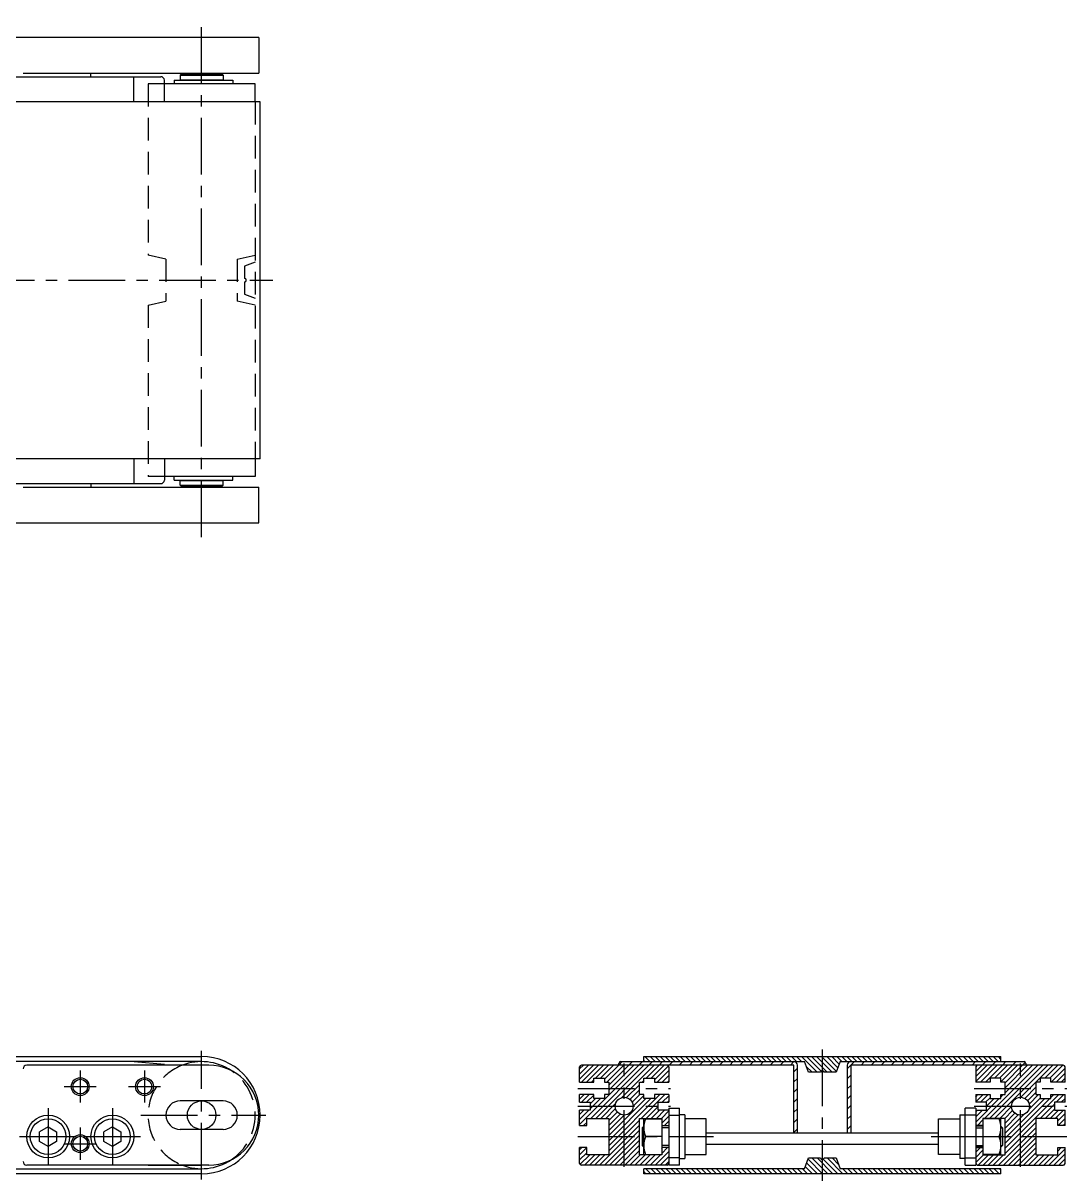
# Model space of a CAD drawing. Extents: x 0 to 1146, y -8 to 640.
# Drawn here: x 853.5 to 1145.9, y 264.6 to 588.9 of the extents above; entities that cross this region are included whole.
import ezdxf

# ---------------------------------------------------------------- set-up
doc = ezdxf.new("R2010")
doc.units = 0
doc.header["$LTSCALE"] = 0.5
doc.linetypes.add('CENTER', pattern=[50.8, 31.75, -6.35, 6.35, -6.35])
doc.linetypes.add('DASHED', pattern=[19.05, 12.7, -6.35])
for name, color, linetype in [('MSM_CENTER', 1, 'CENTER'), ('MSM_CONTINUOUS', 7, 'CONTINUOUS'), ('MSM_DASHED', 4, 'DASHED'), ('MSM_NARROW', 5, 'CONTINUOUS')]:
    doc.layers.add(name, color=color, linetype=linetype)

msp = doc.modelspace()

# ---------------------------------------------------------------- linework, layer by layer
at = {"layer": 'MSM_CENTER'}
for p, q in [((903.52, 444.9), (903.52, 588.9)), ((383.62, 516.9), (923.42, 516.9)), ((903.52, 265), (903.52, 301)), ((1077.39, 301.4), (1077.39, 264.6)), ((869.52, 295.5), (869.52, 286.5)), ((887.52, 295.5), (887.52, 286.5)), ((1021.89, 268.5), (1021.89, 297.5)), ((1132.89, 268.5), (1132.89, 297.5)), ((865.02, 291), (874.02, 291)), ((883.02, 291), (892.02, 291)), ((1008.89, 290.5), (1034.89, 290.5)), ((1119.89, 290.5), (1145.89, 290.5)), ((1008.89, 285.5), (1034.89, 285.5)), ((1119.89, 285.5), (1145.89, 285.5)), ((860.52, 285), (860.52, 269)), ((878.52, 285), (878.52, 269)), ((886.52, 283), (921.52, 283)), ((869.52, 279.5), (869.52, 270.5)), ((852.52, 277), (868.52, 277)), ((870.52, 277), (886.52, 277)), ((1008.89, 277), (1046.89, 277)), ((1107.89, 277), (1145.89, 277)), ((865.02, 275), (874.02, 275))]:
    msp.add_line(p, q, dxfattribs=at)
at = {"layer": 'MSM_CONTINUOUS'}
for p, q in [((919.52, 584.9), (385.52, 584.9)), ((919.52, 584.9), (919.52, 574.9)), ((853.52, 574.9), (919.52, 574.9)), ((872.52, 573.9), (872.52, 574.9)), ((897.72, 574.55), (897.52, 574.35)), ((897.52, 574.35), (909.52, 574.35)), ((897.52, 574.35), (897.52, 573.05)), ((897.72, 574.55), (909.32, 574.55)), ((899.52, 574.55), (899.52, 574.9)), ((907.52, 574.55), (907.52, 574.9)), ((909.32, 574.55), (909.52, 574.35)), ((909.32, 574.55), (909.52, 574.35)), ((909.52, 574.35), (909.52, 573.05)), ((414.97, 573.9), (892.08, 573.9)), ((884.57, 566.9), (884.57, 573.9)), ((893.08, 566.9), (893.08, 572.9)), ((918.52, 571.9), (893.08, 571.9)), ((895.87, 572.9), (912.27, 572.9)), ((895.87, 572.9), (895.87, 571.9)), ((897.52, 573.05), (909.52, 573.05)), ((897.77, 573.05), (897.77, 572.9)), ((909.27, 573.05), (909.27, 572.9)), ((912.27, 572.9), (912.27, 571.9)), ((918.52, 566.9), (918.52, 571.9)), ((919.92, 566.9), (387.12, 566.9)), ((919.92, 466.9), (919.92, 566.9)), ((919.92, 466.9), (387.12, 466.9)), ((884.57, 466.9), (884.57, 459.9)), ((893.08, 466.9), (893.08, 460.9)), ((918.52, 466.9), (918.52, 461.9)), ((918.52, 461.9), (893.08, 461.9)), ((895.87, 460.9), (895.87, 461.9)), ((895.87, 460.9), (912.27, 460.9)), ((897.52, 460.75), (909.52, 460.75)), ((897.52, 459.45), (897.52, 460.75)), ((897.77, 460.75), (897.77, 460.9)), ((909.27, 460.75), (909.27, 460.9)), ((909.52, 459.45), (909.52, 460.75)), ((912.27, 460.9), (912.27, 461.9)), ((414.97, 459.9), (892.08, 459.9)), ((853.52, 458.9), (919.52, 458.9)), ((872.52, 459.9), (872.52, 458.9)), ((897.52, 459.45), (909.52, 459.45)), ((897.72, 459.25), (897.52, 459.45)), ((897.72, 459.25), (909.32, 459.25)), ((899.52, 458.9), (899.52, 459.25)), ((907.52, 458.9), (907.52, 459.25)), ((909.32, 459.25), (909.52, 459.45)), ((919.52, 448.9), (919.52, 458.9)), ((389.52, 448.9), (919.52, 448.9)), ((403.52, 299.4), (903.52, 299.4)), ((1027.39, 299.4), (1127.39, 299.4)), ((1027.39, 298), (1027.39, 299.4)), ((1127.39, 298), (1127.39, 299.4)), ((903.52, 298), (403.52, 298)), ((905.52, 297), (854.52, 297)), ((884.63, 297.99), (893.08, 297.26)), ((893.06, 297), (893.08, 297.26)), ((1009.39, 292.25), (1009.39, 296.5)), ((1069.39, 297), (1009.89, 297)), ((1020.39, 297), (1020.39, 297.5)), ((1020.89, 298), (1072.39, 298)), ((1034.39, 296.5), (1034.39, 292.25)), ((1069.39, 278), (1069.39, 297)), ((1070.39, 278), (1070.39, 297)), ((1073.49, 295), (1072.39, 298)), ((1082.39, 298), (1081.29, 295)), ((1082.39, 298), (1133.89, 298)), ((1084.39, 297), (1084.39, 278)), ((1085.39, 297), (1085.39, 278)), ((1144.89, 297), (1085.39, 297)), ((1120.39, 296.5), (1120.39, 292.25)), ((1134.39, 297.5), (1134.39, 297)), ((1145.39, 292.25), (1145.39, 296.5)), ((1009.39, 292.25), (1013.39, 292.25)), ((1013.39, 292.25), (1013.39, 293.35)), ((1013.39, 293.35), (1016.39, 293.35)), ((1016.39, 293.35), (1016.39, 292.25)), ((1016.39, 292.25), (1017.59, 292.25)), ((1017.59, 292.25), (1017.59, 288.75)), ((1026.19, 288.75), (1026.19, 292.25)), ((1026.19, 292.25), (1027.39, 292.25)), ((1027.39, 292.25), (1027.39, 293.35)), ((1027.39, 293.35), (1030.39, 293.35)), ((1030.39, 293.35), (1030.39, 292.25)), ((1030.39, 292.25), (1034.39, 292.25)), ((1076.89, 295), (1073.49, 295)), ((1081.29, 295), (1077.89, 295)), ((1124.39, 292.25), (1120.39, 292.25)), ((1127.39, 293.35), (1124.39, 293.35)), ((1124.39, 293.35), (1124.39, 292.25)), ((1127.39, 292.25), (1127.39, 293.35)), ((1128.59, 292.25), (1127.39, 292.25)), ((1128.59, 288.75), (1128.59, 292.25)), ((1138.39, 292.25), (1137.19, 292.25)), ((1137.19, 292.25), (1137.19, 288.75)), ((1141.39, 293.35), (1138.39, 293.35)), ((1138.39, 293.35), (1138.39, 292.25)), ((1141.39, 292.25), (1141.39, 293.35)), ((1145.39, 292.25), (1141.39, 292.25)), ((1013.39, 288.75), (1009.39, 288.75)), ((1009.39, 286.6), (1009.39, 288.75)), ((1013.39, 287.65), (1013.39, 288.75)), ((1017.59, 288.75), (1016.39, 288.75)), ((1016.39, 288.75), (1016.39, 287.65)), ((1027.39, 288.75), (1026.19, 288.75)), ((1027.39, 287.65), (1027.39, 288.75)), ((1034.39, 288.75), (1030.39, 288.75)), ((1030.39, 288.75), (1030.39, 287.65)), ((1034.39, 288.75), (1034.39, 286.6)), ((1120.39, 288.75), (1120.39, 286.6)), ((1120.39, 288.75), (1124.39, 288.75)), ((1124.39, 288.75), (1124.39, 287.65)), ((1127.39, 287.65), (1127.39, 288.75)), ((1127.39, 288.75), (1128.59, 288.75)), ((1137.19, 288.75), (1138.39, 288.75)), ((1138.39, 288.75), (1138.39, 287.65)), ((1141.39, 287.65), (1141.39, 288.75)), ((1141.39, 288.75), (1145.39, 288.75)), ((1145.39, 286.6), (1145.39, 288.75)), ((909.52, 287), (897.52, 287)), ((1009.39, 286.6), (1012.39, 286.6)), ((1012.39, 286.6), (1012.39, 284.4)), ((1016.39, 287.65), (1013.39, 287.65)), ((1030.39, 287.65), (1027.39, 287.65)), ((1031.39, 284.4), (1031.39, 286.6)), ((1031.39, 286.6), (1034.39, 286.6)), ((1123.39, 286.6), (1120.39, 286.6)), ((1123.39, 284.4), (1123.39, 286.6)), ((1124.39, 287.65), (1127.39, 287.65)), ((1138.39, 287.65), (1141.39, 287.65)), ((1145.39, 286.6), (1142.39, 286.6)), ((1142.39, 286.6), (1142.39, 284.4)), ((1012.39, 284.4), (1009.39, 284.4)), ((1009.39, 280.1), (1009.39, 284.4)), ((1034.39, 284.4), (1031.39, 284.4)), ((1034.39, 285), (1034.39, 269)), ((1034.39, 285), (1037.39, 285)), ((1034.39, 283), (1037.39, 283)), ((1037.39, 269), (1037.39, 285)), ((1038.89, 283.1), (1037.39, 283.1)), ((1038.89, 283.1), (1038.89, 270.9)), ((1115.89, 283.1), (1117.39, 283.1)), ((1115.89, 283.1), (1115.89, 270.9)), ((1120.39, 285), (1117.39, 285)), ((1117.39, 269), (1117.39, 285)), ((1120.39, 283), (1117.39, 283)), ((1120.39, 285), (1120.39, 269)), ((1120.39, 284.4), (1123.39, 284.4)), ((1142.39, 284.4), (1145.39, 284.4)), ((1145.39, 280.1), (1145.39, 284.4)), ((860.52, 279.75), (858.14, 278.37)), ((860.52, 279.75), (862.9, 278.37)), ((878.52, 279.75), (876.14, 278.37)), ((878.52, 279.75), (880.9, 278.37)), ((909.52, 279), (897.52, 279)), ((1009.39, 280.1), (1011.39, 280.1)), ((1011.39, 280.1), (1011.39, 282.1)), ((1011.39, 282.1), (1017.59, 282.1)), ((1017.59, 282.1), (1017.59, 271.9)), ((1026.19, 271.9), (1026.19, 282.1)), ((1026.19, 282.1), (1032.39, 282.1)), ((1026.89, 279.46), (1027.39, 279.96)), ((1026.89, 279.46), (1026.89, 274.54)), ((1027.39, 272), (1027.39, 282)), ((1027.39, 282), (1032.39, 282)), ((1032.39, 282.1), (1032.39, 271.9)), ((1032.39, 280.1), (1034.39, 280.1)), ((1034.39, 280), (1032.39, 280)), ((1044.89, 282), (1038.89, 282)), ((1044.89, 272), (1044.89, 282)), ((1109.89, 282), (1115.89, 282)), ((1109.89, 272), (1109.89, 282)), ((1122.39, 280.1), (1120.39, 280.1)), ((1120.39, 280), (1122.39, 280)), ((1128.59, 282.1), (1122.39, 282.1)), ((1122.39, 282.1), (1122.39, 271.9)), ((1127.39, 282), (1122.39, 282)), ((1127.39, 272), (1127.39, 282)), ((1127.89, 279.46), (1127.39, 279.96)), ((1127.89, 279.46), (1127.89, 274.54)), ((1128.59, 271.9), (1128.59, 282.1)), ((1143.39, 282.1), (1137.19, 282.1)), ((1137.19, 282.1), (1137.19, 271.9)), ((1143.39, 280.1), (1143.39, 282.1)), ((1145.39, 280.1), (1143.39, 280.1)), ((858.14, 275.63), (858.14, 278.37)), ((862.9, 278.37), (862.9, 275.63)), ((876.14, 275.63), (876.14, 278.37)), ((880.9, 278.37), (880.9, 275.63)), ((1032.39, 277), (1027.83, 277)), ((1109.89, 278), (1044.89, 278)), ((1122.39, 277), (1126.94, 277)), ((860.52, 274.25), (858.14, 275.63)), ((862.9, 275.63), (860.52, 274.25)), ((878.52, 274.25), (876.14, 275.63)), ((880.9, 275.63), (878.52, 274.25)), ((1011.39, 273.9), (1009.39, 273.9)), ((1009.39, 269.5), (1009.39, 273.9)), ((1011.39, 271.9), (1011.39, 273.9)), ((1026.89, 274.54), (1027.39, 274.04)), ((1032.39, 274), (1034.39, 274)), ((1034.39, 273.9), (1032.39, 273.9)), ((1109.89, 274.8), (1044.89, 274.8)), ((1122.39, 274), (1120.39, 274)), ((1120.39, 273.9), (1122.39, 273.9)), ((1127.89, 274.54), (1127.39, 274.04)), ((1143.39, 271.9), (1143.39, 273.9)), ((1143.39, 273.9), (1145.39, 273.9)), ((1145.39, 269.5), (1145.39, 273.9)), ((1017.59, 271.9), (1011.39, 271.9)), ((1032.39, 271.9), (1026.19, 271.9)), ((1027.39, 272), (1032.39, 272)), ((1037.39, 271), (1034.39, 271)), ((1037.39, 270.9), (1038.89, 270.9)), ((1038.89, 272), (1044.89, 272)), ((1072.39, 268), (1073.49, 271)), ((1073.49, 271), (1076.89, 271)), ((1077.89, 271), (1081.29, 271)), ((1081.29, 271), (1082.39, 268)), ((1115.89, 272), (1109.89, 272)), ((1117.39, 270.9), (1115.89, 270.9)), ((1117.39, 271), (1120.39, 271)), ((1127.39, 272), (1122.39, 272)), ((1122.39, 271.9), (1128.59, 271.9)), ((1137.19, 271.9), (1143.39, 271.9)), ((403.52, 268), (903.52, 268)), ((903.52, 266.6), (403.52, 266.6)), ((905.52, 269), (854.52, 269)), ((888.52, 269), (903.52, 269)), ((1033.89, 269), (1009.89, 269)), ((1072.39, 268), (1027.39, 268)), ((1027.39, 266.6), (1027.39, 268)), ((1127.39, 266.6), (1027.39, 266.6)), ((1037.39, 269), (1034.39, 269)), ((1127.39, 268), (1082.39, 268)), ((1117.39, 269), (1120.39, 269)), ((1120.89, 269), (1144.89, 269)), ((1127.39, 266.6), (1127.39, 268))]:
    msp.add_line(p, q, dxfattribs=at)
for centre, radius in [((869.52, 291), 2.07), ((887.52, 291), 2.07), ((903.52, 283), 4), ((1021.89, 285.5), 2.5), ((1132.89, 285.5), 2.5), ((860.52, 277), 6), ((878.52, 277), 6), ((860.52, 277), 5), ((878.52, 277), 5), ((869.52, 275), 2.07)]:
    msp.add_circle(centre, radius, dxfattribs=at)
for centre, radius, start, end in [((892.08, 572.9), 1, 0, 90), ((892.08, 460.9), 1, 270, 0), ((903.52, 283), 16.4, 270, 90), ((854.52, 296), 1, 90, 180), ((884.59, 297.5), 0.5, 85, 90), ((903.52, 283), 15, 56.633, 111.0395), ((905.52, 283), 14, 270, 90), ((1009.89, 296.5), 0.5, 90, 180), ((1020.89, 297.5), 0.5, 90, 180), ((1033.89, 296.5), 0.5, 0, 90), ((1069.39, 297), 1, 0, 90), ((1077.39, 295), 0.5, 0, 180), ((1085.39, 297), 1, 90, 180), ((1120.89, 296.5), 0.5, 90, 180), ((1133.89, 297.5), 0.5, 0, 90), ((1144.89, 296.5), 0.5, 0, 90), ((897.52, 283), 4, 90, 270), ((909.52, 283), 4, 270, 90), ((1034.61, 279.5), 7.22, 159.7438, 200.2562), ((1120.16, 279.5), 7.22, 339.7438, 20.2562), ((1034.61, 274.5), 7.22, 159.7438, 200.2562), ((1120.16, 274.5), 7.22, 339.7438, 20.2562), ((854.52, 270), 1, 180, 270), ((903.52, 283), 15, 248.9605, 303.367), ((1009.89, 269.5), 0.5, 180, 270), ((1033.89, 269.5), 0.5, 270, 0), ((1077.39, 271), 0.5, 180, 0), ((1120.89, 269.5), 0.5, 180, 270), ((1144.89, 269.5), 0.5, 270, 0)]:
    msp.add_arc(centre, radius, start, end, dxfattribs=at)
at = {"layer": 'MSM_DASHED'}
for p, q in [((893.08, 571.9), (888.52, 571.9)), ((888.52, 571.9), (888.52, 523.9)), ((918.52, 566.9), (918.52, 466.9)), ((893.52, 522.8), (888.52, 523.9)), ((893.52, 522.8), (893.52, 511)), ((913.52, 522.8), (918.52, 523.9)), ((913.52, 522.8), (913.52, 511)), ((918.52, 521.9), (915.52, 520.8)), ((915.52, 520.8), (915.52, 517.4)), ((915.52, 516.4), (915.52, 513)), ((915.52, 513), (918.52, 511.9)), ((888.52, 509.9), (893.52, 511)), ((888.52, 509.9), (888.52, 461.9)), ((918.52, 509.9), (913.52, 511)), ((893.08, 461.9), (888.52, 461.9))]:
    msp.add_line(p, q, dxfattribs=at)
for centre, radius, start, end in [((915.52, 516.9), 0.5, 270, 90), ((903.52, 283), 15, 111.0395, 248.9605), ((903.52, 283), 15, 303.367, 56.633)]:
    msp.add_arc(centre, radius, start, end, dxfattribs=at)
at = {"layer": 'MSM_NARROW'}
for p, q in [((1029.1, 298), (1027.7, 299.4)), ((1030.52, 298), (1029.12, 299.4)), ((1031.93, 298), (1030.53, 299.4)), ((1033.35, 298), (1031.95, 299.4)), ((1034.76, 298), (1033.36, 299.4)), ((1036.17, 298), (1034.77, 299.4)), ((1037.59, 298), (1036.19, 299.4)), ((1039, 298), (1037.6, 299.4)), ((1040.42, 298), (1039.02, 299.4)), ((1041.83, 298), (1040.43, 299.4)), ((1043.25, 298), (1041.85, 299.4)), ((1044.66, 298), (1043.26, 299.4)), ((1046.07, 298), (1044.67, 299.4)), ((1047.49, 298), (1046.09, 299.4)), ((1048.9, 298), (1047.5, 299.4)), ((1050.32, 298), (1048.92, 299.4)), ((1051.73, 298), (1050.33, 299.4)), ((1053.14, 298), (1051.74, 299.4)), ((1054.56, 298), (1053.16, 299.4)), ((1055.97, 298), (1054.57, 299.4)), ((1057.39, 298), (1055.99, 299.4)), ((1058.8, 298), (1057.4, 299.4)), ((1060.22, 298), (1058.82, 299.4)), ((1061.63, 298), (1060.23, 299.4)), ((1063.04, 298), (1061.64, 299.4)), ((1064.46, 298), (1063.06, 299.4)), ((1065.87, 298), (1064.47, 299.4)), ((1067.29, 298), (1065.89, 299.4)), ((1068.7, 298), (1067.3, 299.4)), ((1070.12, 298), (1068.72, 299.4)), ((1071.53, 298), (1070.13, 299.4)), ((1075.94, 295), (1071.54, 299.4)), ((1077.02, 295.34), (1072.96, 299.4)), ((1078.77, 295), (1074.37, 299.4)), ((1080.19, 295), (1075.79, 299.4)), ((1081.37, 295.23), (1077.2, 299.4)), ((1081.75, 296.27), (1078.61, 299.4)), ((1082.13, 297.3), (1080.03, 299.4)), ((1082.84, 298), (1081.44, 299.4)), ((1084.26, 298), (1082.86, 299.4)), ((1085.67, 298), (1084.27, 299.4)), ((1087.09, 298), (1085.69, 299.4)), ((1088.5, 298), (1087.1, 299.4)), ((1089.91, 298), (1088.51, 299.4)), ((1091.33, 298), (1089.93, 299.4)), ((1092.74, 298), (1091.34, 299.4)), ((1094.16, 298), (1092.76, 299.4)), ((1095.57, 298), (1094.17, 299.4)), ((1096.99, 298), (1095.59, 299.4)), ((1098.4, 298), (1097, 299.4)), ((1099.81, 298), (1098.41, 299.4)), ((1101.23, 298), (1099.83, 299.4)), ((1102.64, 298), (1101.24, 299.4)), ((1104.06, 298), (1102.66, 299.4)), ((1105.47, 298), (1104.07, 299.4)), ((1106.88, 298), (1105.48, 299.4)), ((1108.3, 298), (1106.9, 299.4)), ((1109.71, 298), (1108.31, 299.4)), ((1111.13, 298), (1109.73, 299.4)), ((1112.54, 298), (1111.14, 299.4)), ((1113.96, 298), (1112.56, 299.4)), ((1115.37, 298), (1113.97, 299.4)), ((1116.78, 298), (1115.38, 299.4)), ((1118.2, 298), (1116.8, 299.4)), ((1119.61, 298), (1118.21, 299.4)), ((1121.03, 298), (1119.63, 299.4)), ((1122.44, 298), (1121.04, 299.4)), ((1123.86, 298), (1122.46, 299.4)), ((1125.27, 298), (1123.87, 299.4)), ((1126.68, 298), (1125.28, 299.4)), ((1127.39, 298.71), (1126.7, 299.4)), ((1009.39, 295.94), (1010.45, 297)), ((1009.39, 294.52), (1011.86, 297)), ((1009.39, 293.11), (1013.28, 297)), ((1009.39, 280.38), (1026, 297)), ((1009.94, 292.25), (1014.69, 297)), ((1011.35, 292.25), (1016.1, 297)), ((1012.52, 282.1), (1027.42, 297)), ((1013.87, 293.35), (1017.52, 297)), ((1013.93, 282.1), (1028.83, 297)), ((1015.28, 293.35), (1018.93, 297)), ((1016.39, 293.04), (1020.35, 297)), ((1017.01, 292.25), (1021.76, 297)), ((1017.59, 291.41), (1023.18, 297)), ((1017.59, 290), (1024.59, 297)), ((1020.39, 297.04), (1021.35, 298)), ((1021.13, 287.88), (1030.25, 297)), ((1023.18, 297), (1024.18, 298)), ((1026, 297), (1027, 298)), ((1027.69, 298), (1027.39, 298.3)), ((1028.01, 293.35), (1031.66, 297)), ((1028.83, 297), (1029.83, 298)), ((1029.43, 293.35), (1033.08, 297)), ((1030.39, 292.9), (1034.29, 296.8)), ((1031.15, 292.25), (1034.39, 295.48)), ((1031.66, 297), (1032.66, 298)), ((1034.49, 297), (1035.49, 298)), ((1037.32, 297), (1038.32, 298)), ((1040.15, 297), (1041.15, 298)), ((1042.97, 297), (1043.97, 298)), ((1045.8, 297), (1046.8, 298)), ((1048.63, 297), (1049.63, 298)), ((1051.46, 297), (1052.46, 298)), ((1054.29, 297), (1055.29, 298)), ((1057.12, 297), (1058.12, 298)), ((1059.95, 297), (1060.95, 298)), ((1062.77, 297), (1063.77, 298)), ((1065.6, 297), (1066.6, 298)), ((1068.43, 297), (1069.43, 298)), ((1069.39, 295.13), (1070.39, 296.13)), ((1074.53, 295), (1072.88, 296.65)), ((1084.39, 295.98), (1085.39, 296.98)), ((1085.4, 297), (1086.4, 298)), ((1088.23, 297), (1089.23, 298)), ((1091.06, 297), (1092.06, 298)), ((1093.89, 297), (1094.89, 298)), ((1096.71, 297), (1097.71, 298)), ((1099.54, 297), (1100.54, 298)), ((1102.37, 297), (1103.37, 298)), ((1105.2, 297), (1106.2, 298)), ((1108.03, 297), (1109.03, 298)), ((1110.86, 297), (1111.86, 298)), ((1113.69, 297), (1114.69, 298)), ((1116.51, 297), (1117.51, 298)), ((1119.34, 297), (1120.34, 298)), ((1120.39, 295.22), (1122.17, 297)), ((1120.39, 293.8), (1123.58, 297)), ((1120.39, 292.39), (1125, 297)), ((1120.41, 296.65), (1120.73, 296.98)), ((1121.66, 292.25), (1126.41, 297)), ((1122.17, 297), (1123.17, 298)), ((1122.83, 282.1), (1137.73, 297)), ((1123.08, 292.25), (1127.83, 297)), ((1124.24, 282.1), (1139.14, 297)), ((1125, 297), (1126, 298)), ((1125.59, 293.35), (1129.24, 297)), ((1125.66, 282.1), (1140.56, 297)), ((1127.01, 293.35), (1130.66, 297)), ((1127.39, 292.32), (1132.07, 297)), ((1127.83, 297), (1128.83, 298)), ((1128.59, 292.1), (1133.48, 297)), ((1128.59, 290.69), (1134.9, 297)), ((1128.59, 289.27), (1136.31, 297)), ((1130.66, 297), (1131.66, 298)), ((1133.48, 297), (1134.29, 297.8)), ((1137.22, 292.25), (1141.97, 297)), ((1139.73, 293.35), (1143.38, 297)), ((1141.15, 293.35), (1144.8, 297)), ((1141.46, 292.25), (1145.39, 296.17)), ((1012.77, 292.25), (1013.39, 292.87)), ((1026.91, 292.25), (1027.39, 292.72)), ((1032.57, 292.25), (1034.39, 294.07)), ((1033.98, 292.25), (1034.39, 292.65)), ((1069.39, 292.3), (1070.39, 293.3)), ((1084.39, 293.16), (1085.39, 294.16)), ((1132.97, 288), (1137.19, 292.22)), ((1142.88, 292.25), (1145.39, 294.76)), ((1144.29, 292.25), (1145.39, 293.35)), ((1009.39, 287.45), (1010.68, 288.75)), ((1009.95, 286.6), (1012.1, 288.75)), ((1017.59, 274.44), (1031.9, 288.75)), ((1022.57, 287.91), (1026.19, 291.52)), ((1023.49, 287.42), (1026.19, 290.11)), ((1024.12, 286.63), (1026.24, 288.75)), ((1026.66, 282.1), (1033.31, 288.75)), ((1030.39, 288.65), (1030.48, 288.75)), ((1069.39, 289.47), (1070.39, 290.47)), ((1084.39, 290.33), (1085.39, 291.33)), ((1120.39, 288.14), (1120.99, 288.75)), ((1120.39, 286.73), (1122.41, 288.75)), ((1121.67, 286.6), (1123.82, 288.75)), ((1127.39, 288.07), (1128.06, 288.75)), ((1128.59, 273.72), (1143.62, 288.75)), ((1134.08, 287.7), (1137.19, 290.8)), ((1134.85, 287.05), (1137.19, 289.39)), ((1135.31, 286.1), (1137.96, 288.75)), ((1141.39, 287.93), (1142.2, 288.75)), ((1142.88, 286.6), (1145.03, 288.75)), ((1011.36, 286.6), (1013.39, 288.62)), ((1012.39, 286.21), (1013.83, 287.65)), ((1012.39, 284.8), (1015.24, 287.65)), ((1015.35, 282.1), (1019.5, 286.26)), ((1017.59, 277.27), (1027.97, 287.65)), ((1017.59, 275.85), (1029.38, 287.65)), ((1024.39, 285.48), (1027.39, 288.48)), ((1028.07, 282.1), (1031.39, 285.41)), ((1032.57, 286.6), (1034.39, 288.41)), ((1033.99, 286.6), (1034.39, 287)), ((1069.39, 286.64), (1070.39, 287.64)), ((1084.39, 287.5), (1085.39, 288.5)), ((1084.39, 284.67), (1085.39, 285.67)), ((1120.39, 281.07), (1126.96, 287.65)), ((1123.08, 286.6), (1124.39, 287.9)), ((1123.39, 285.49), (1125.55, 287.65)), ((1127.07, 282.1), (1130.39, 285.42)), ((1128.59, 276.55), (1139.69, 287.65)), ((1128.59, 275.13), (1141.1, 287.65)), ((1135.21, 284.59), (1138.39, 287.76)), ((1138.38, 282.1), (1142.39, 286.1)), ((1144.3, 286.6), (1145.39, 287.69)), ((1009.39, 283.21), (1010.58, 284.4)), ((1009.39, 281.8), (1011.99, 284.4)), ((1016.76, 282.1), (1019.48, 284.82)), ((1017.59, 281.51), (1019.97, 283.89)), ((1017.59, 280.1), (1020.76, 283.27)), ((1017.59, 278.68), (1021.9, 283)), ((1029.49, 282.1), (1031.79, 284.4)), ((1030.9, 282.1), (1033.2, 284.4)), ((1032.32, 282.1), (1034.39, 284.17)), ((1032.39, 280.75), (1034.39, 282.75)), ((1069.39, 283.81), (1070.39, 284.81)), ((1084.39, 281.84), (1085.39, 282.84)), ((1120.39, 283.9), (1120.88, 284.4)), ((1120.39, 282.49), (1122.3, 284.4)), ((1128.48, 282.1), (1130.69, 284.31)), ((1128.59, 280.79), (1131.34, 283.54)), ((1128.59, 277.96), (1133.8, 283.17)), ((1128.59, 279.37), (1132.29, 283.07)), ((1139.8, 282.1), (1142.39, 284.69)), ((1141.21, 282.1), (1143.51, 284.4)), ((1142.63, 282.1), (1144.93, 284.4)), ((1143.39, 281.45), (1145.39, 283.45)), ((1010.52, 280.1), (1011.39, 280.97)), ((1014.97, 269), (1026.19, 280.21)), ((1017.59, 273.03), (1026.19, 281.63)), ((1027.39, 279.46), (1026.89, 279.46)), ((1034.39, 279.46), (1032.39, 279.46)), ((1033.15, 280.1), (1034.39, 281.34)), ((1069.39, 280.98), (1070.39, 281.98)), ((1069.39, 278.16), (1070.39, 279.16)), ((1084.39, 279.01), (1085.39, 280.01)), ((1120.39, 279.46), (1122.39, 279.46)), ((1120.83, 280.1), (1122.39, 281.66)), ((1122.24, 280.1), (1122.39, 280.24)), ((1126.7, 269), (1137.19, 279.49)), ((1127.39, 279.46), (1127.89, 279.46)), ((1128.59, 272.3), (1137.19, 280.9)), ((1143.45, 280.1), (1145.39, 282.03)), ((1144.87, 280.1), (1145.39, 280.62)), ((1016.39, 269), (1026.19, 278.8)), ((1017.8, 269), (1026.19, 277.38)), ((1019.22, 269), (1026.19, 275.97)), ((1128.11, 269), (1137.19, 278.07)), ((1129.53, 269), (1137.19, 276.66)), ((1009.39, 273.31), (1009.98, 273.9)), ((1009.39, 271.9), (1011.39, 273.9)), ((1009.39, 270.48), (1011.39, 272.48)), ((1020.63, 269), (1026.19, 274.55)), ((1022.05, 269), (1026.19, 273.14)), ((1027.39, 274.54), (1026.89, 274.54)), ((1030.53, 269), (1034.39, 272.85)), ((1034.39, 274.54), (1032.39, 274.54)), ((1032.39, 273.68), (1032.6, 273.9)), ((1032.39, 272.27), (1034.02, 273.9)), ((1120.39, 274.54), (1122.39, 274.54)), ((1120.39, 272.59), (1121.7, 273.9)), ((1120.39, 271.17), (1122.39, 273.17)), ((1127.39, 274.54), (1127.89, 274.54)), ((1130.94, 269), (1137.19, 275.25)), ((1132.35, 269), (1137.19, 273.83)), ((1133.77, 269), (1137.19, 272.42)), ((1140.84, 269), (1145.39, 273.55)), ((1143.39, 272.96), (1144.33, 273.9)), ((1009.5, 269.18), (1012.22, 271.9)), ((1010.73, 269), (1013.63, 271.9)), ((1012.15, 269), (1015.05, 271.9)), ((1013.56, 269), (1016.46, 271.9)), ((1023.46, 269), (1026.36, 271.9)), ((1024.87, 269), (1027.77, 271.9)), ((1026.29, 269), (1029.19, 271.9)), ((1027.7, 269), (1030.6, 271.9)), ((1029.12, 269), (1032.02, 271.9)), ((1031.95, 269), (1034.39, 271.44)), ((1033.36, 269), (1034.39, 270.03)), ((1076.06, 266.6), (1073, 269.66)), ((1077.47, 266.6), (1073.38, 270.7)), ((1078.89, 266.6), (1074.49, 271)), ((1080.3, 266.6), (1075.9, 271)), ((1081.72, 266.6), (1077.7, 270.61)), ((1083.13, 266.6), (1078.73, 271)), ((1081.95, 269.2), (1080.14, 271)), ((1120.39, 269.76), (1122.53, 271.9)), ((1121.04, 269), (1123.94, 271.9)), ((1122.45, 269), (1125.35, 271.9)), ((1123.87, 269), (1126.77, 271.9)), ((1125.28, 269), (1128.18, 271.9)), ((1135.18, 269), (1138.08, 271.9)), ((1136.6, 269), (1139.5, 271.9)), ((1138.01, 269), (1140.91, 271.9)), ((1139.43, 269), (1142.33, 271.9)), ((1142.25, 269), (1145.39, 272.13)), ((1143.67, 269), (1145.39, 270.72)), ((1145.17, 269.09), (1145.3, 269.21)), ((1027.98, 266.6), (1027.39, 267.19)), ((1029.39, 266.6), (1027.99, 268)), ((1030.8, 266.6), (1029.4, 268)), ((1032.22, 266.6), (1030.82, 268)), ((1033.63, 266.6), (1032.23, 268)), ((1035.05, 266.6), (1033.65, 268)), ((1036.46, 266.6), (1035.06, 268)), ((1037.88, 266.6), (1036.48, 268)), ((1039.29, 266.6), (1037.89, 268)), ((1040.7, 266.6), (1039.3, 268)), ((1042.12, 266.6), (1040.72, 268)), ((1043.53, 266.6), (1042.13, 268)), ((1044.95, 266.6), (1043.55, 268)), ((1046.36, 266.6), (1044.96, 268)), ((1047.78, 266.6), (1046.38, 268)), ((1049.19, 266.6), (1047.79, 268)), ((1050.6, 266.6), (1049.2, 268)), ((1052.02, 266.6), (1050.62, 268)), ((1053.43, 266.6), (1052.03, 268)), ((1054.85, 266.6), (1053.45, 268)), ((1056.26, 266.6), (1054.86, 268)), ((1057.67, 266.6), (1056.27, 268)), ((1059.09, 266.6), (1057.69, 268)), ((1060.5, 266.6), (1059.1, 268)), ((1061.92, 266.6), (1060.52, 268)), ((1063.33, 266.6), (1061.93, 268)), ((1064.75, 266.6), (1063.35, 268)), ((1066.16, 266.6), (1064.76, 268)), ((1067.57, 266.6), (1066.17, 268)), ((1068.99, 266.6), (1067.59, 268)), ((1070.4, 266.6), (1069, 268)), ((1071.82, 266.6), (1070.42, 268)), ((1073.23, 266.6), (1071.83, 268)), ((1074.65, 266.6), (1072.62, 268.63)), ((1084.54, 266.6), (1083.14, 268)), ((1085.96, 266.6), (1084.56, 268)), ((1087.37, 266.6), (1085.97, 268)), ((1088.79, 266.6), (1087.39, 268)), ((1090.2, 266.6), (1088.8, 268)), ((1091.62, 266.6), (1090.22, 268)), ((1093.03, 266.6), (1091.63, 268)), ((1094.44, 266.6), (1093.04, 268)), ((1095.86, 266.6), (1094.46, 268)), ((1097.27, 266.6), (1095.87, 268)), ((1098.69, 266.6), (1097.29, 268)), ((1100.1, 266.6), (1098.7, 268)), ((1101.52, 266.6), (1100.12, 268)), ((1102.93, 266.6), (1101.53, 268)), ((1104.34, 266.6), (1102.94, 268)), ((1105.76, 266.6), (1104.36, 268)), ((1107.17, 266.6), (1105.77, 268)), ((1108.59, 266.6), (1107.19, 268)), ((1110, 266.6), (1108.6, 268)), ((1111.41, 266.6), (1110.01, 268)), ((1112.83, 266.6), (1111.43, 268)), ((1114.24, 266.6), (1112.84, 268)), ((1115.66, 266.6), (1114.26, 268)), ((1117.07, 266.6), (1115.67, 268)), ((1118.49, 266.6), (1117.09, 268)), ((1119.9, 266.6), (1118.5, 268)), ((1121.31, 266.6), (1119.91, 268)), ((1122.73, 266.6), (1121.33, 268)), ((1124.14, 266.6), (1122.74, 268)), ((1125.56, 266.6), (1124.16, 268)), ((1126.97, 266.6), (1125.57, 268)), ((1127.39, 267.6), (1126.99, 268))]:
    msp.add_line(p, q, dxfattribs=at)
for centre in [(869.52, 291), (887.52, 291), (869.52, 275)]:
    msp.add_circle(centre, 2.5, dxfattribs=at)

doc.saveas('drawing.dxf')
